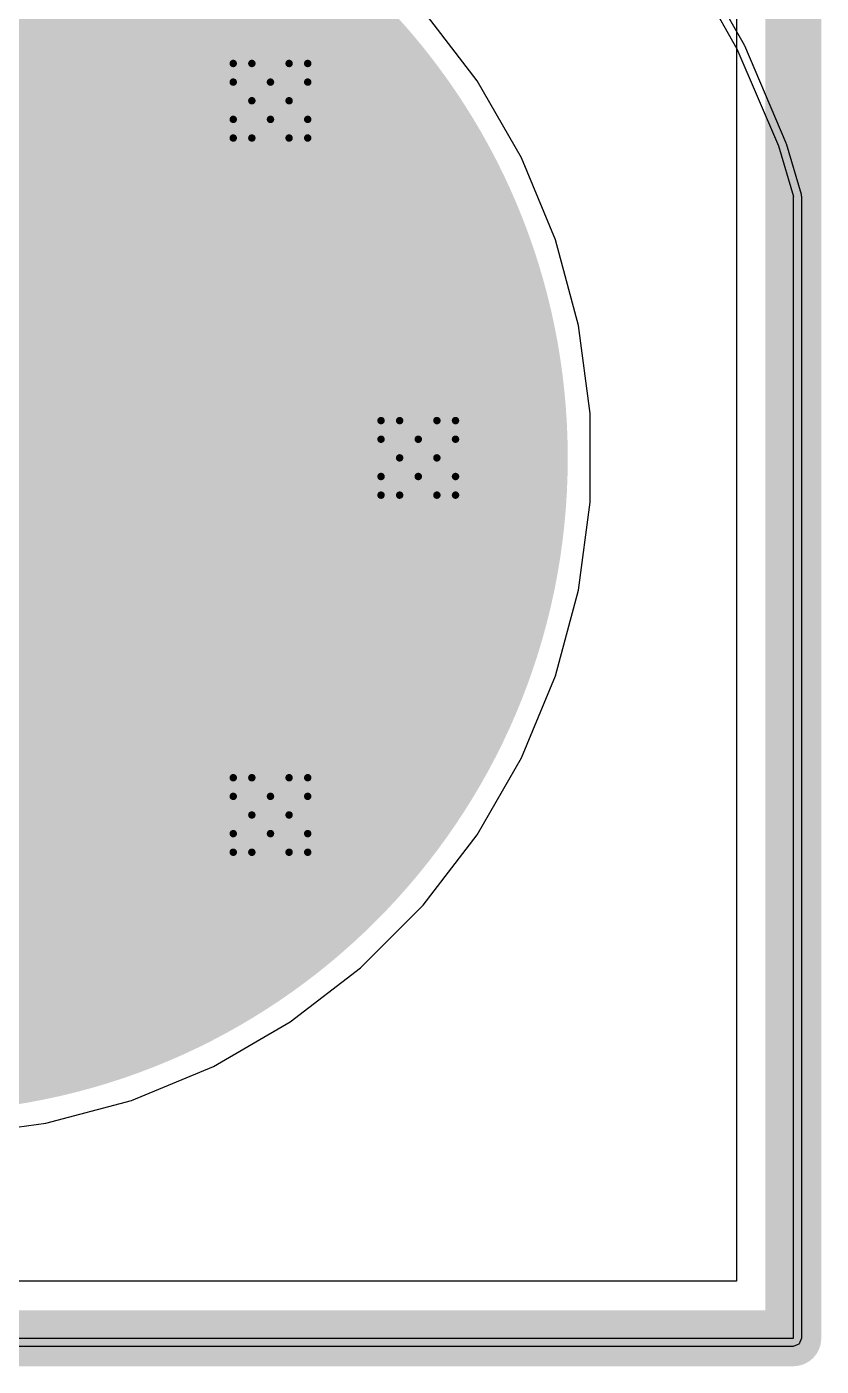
# Model space of a CAD drawing. Header units: inches. Extents: x 0 to 5379, y 0 to 5429.
# Drawn here: x 344.77 to 350.19, y -0.19 to 8.94 of the extents above; entities that cross this region are included whole.
import ezdxf

# ---------------------------------------------------------------- set-up
doc = ezdxf.new("R2010")
doc.units = ezdxf.units.IN
for name, color, linetype in [('Board Outline', 216, 'Continuous'), ('Bottom Layer', 5, 'Continuous'), ('Bottom Solder', 6, 'Continuous'), ('Drill Drawing', 1, 'Continuous'), ('GND01', 16, 'Continuous'), ('GND02', 76, 'Continuous'), ('Multi-Layer', 9, 'Continuous'), ('Pad Holes', 156, 'Continuous'), ('PWR', 156, 'Continuous'), ('SIG 01', 90, 'Continuous'), ('Top Layer', 1, 'Continuous'), ('Top Solder', 216, 'Continuous'), ('Via Holes', 16, 'Continuous')]:
    doc.layers.add(name, color=color, linetype=linetype)

msp = doc.modelspace()

# ---------------------------------------------------------------- hatches: boundary and pattern name
at = {"layer": 'Bottom Layer'}
h = msp.add_hatch(color=5, dxfattribs=at)
edge = h.paths.add_edge_path()
edge.add_arc((344, 6), 4.36, 0, 360)
h = msp.add_hatch(color=5, dxfattribs=at)
edge = h.paths.add_edge_path()
edge.add_arc((346.4339, 8.4339), 0.3, 0, 360)
h = msp.add_hatch(color=5, dxfattribs=at)
edge = h.paths.add_edge_path()
edge.add_arc((347.442, 6), 0.3, 0, 360)
h = msp.add_hatch(color=5, dxfattribs=at)
edge = h.paths.add_edge_path()
edge.add_arc((346.4339, 3.5662), 0.3, 0, 360)
at = {"layer": 'Bottom Solder'}
h = msp.add_hatch(color=6, dxfattribs=at)
edge = h.paths.add_edge_path()
edge.add_arc((344, 6), 4.4616, 0, 360)
h = msp.add_hatch(color=6, dxfattribs=at)
edge = h.paths.add_edge_path()
edge.add_arc((346.4339, 8.4339), 0.4016, 0, 360)
h = msp.add_hatch(color=6, dxfattribs=at)
edge = h.paths.add_edge_path()
edge.add_arc((347.442, 6), 0.4016, 0, 360)
h = msp.add_hatch(color=6, dxfattribs=at)
edge = h.paths.add_edge_path()
edge.add_arc((346.4339, 3.5662), 0.4016, 0, 360)
at = {"layer": 'GND01'}
h = msp.add_hatch(color=16, dxfattribs=at)
edge = h.paths.add_edge_path()
edge.add_arc((344, 6), 4.36, 0, 360)
h = msp.add_hatch(color=16, dxfattribs=at)
edge = h.paths.add_edge_path()
edge.add_arc((346.4339, 8.4339), 0.3, 0, 360)
h = msp.add_hatch(color=16, dxfattribs=at)
edge = h.paths.add_edge_path()
edge.add_arc((347.442, 6), 0.3, 0, 360)
h = msp.add_hatch(color=16, dxfattribs=at)
edge = h.paths.add_edge_path()
edge.add_arc((346.4339, 3.5662), 0.3, 0, 360)
at = {"layer": 'GND02'}
h = msp.add_hatch(color=76, dxfattribs=at)
edge = h.paths.add_edge_path()
edge.add_arc((344, 6), 4.36, 0, 360)
h = msp.add_hatch(color=76, dxfattribs=at)
edge = h.paths.add_edge_path()
edge.add_arc((346.4339, 8.4339), 0.3, 0, 360)
h = msp.add_hatch(color=76, dxfattribs=at)
edge = h.paths.add_edge_path()
edge.add_arc((347.442, 6), 0.3, 0, 360)
h = msp.add_hatch(color=76, dxfattribs=at)
edge = h.paths.add_edge_path()
edge.add_arc((346.4339, 3.5662), 0.3, 0, 360)
at = {"layer": 'Multi-Layer'}
h = msp.add_hatch(color=9, dxfattribs=at)
edge = h.paths.add_edge_path()
edge.add_arc((344, 6), 4.36, 0, 360)
at = {"layer": 'Pad Holes'}
h = msp.add_hatch(color=7, dxfattribs=at)
edge = h.paths.add_edge_path()
edge.add_arc((344, 6), 2.5, 0, 360)
at = {"layer": 'PWR'}
h = msp.add_hatch(color=156, dxfattribs=at)
edge = h.paths.add_edge_path()
edge.add_arc((344, 6), 4.36, 0, 360)
h = msp.add_hatch(color=156, dxfattribs=at)
edge = h.paths.add_edge_path()
edge.add_arc((346.4339, 8.4339), 0.3, 0, 360)
h = msp.add_hatch(color=156, dxfattribs=at)
edge = h.paths.add_edge_path()
edge.add_arc((347.442, 6), 0.3, 0, 360)
h = msp.add_hatch(color=156, dxfattribs=at)
edge = h.paths.add_edge_path()
edge.add_arc((346.4339, 3.5662), 0.3, 0, 360)
at = {"layer": 'SIG 01'}
h = msp.add_hatch(color=90, dxfattribs=at)
edge = h.paths.add_edge_path()
edge.add_arc((344, 6), 4.36, 0, 360)
h = msp.add_hatch(color=90, dxfattribs=at)
edge = h.paths.add_edge_path()
edge.add_arc((346.4339, 8.4339), 0.3, 0, 360)
h = msp.add_hatch(color=90, dxfattribs=at)
edge = h.paths.add_edge_path()
edge.add_arc((347.442, 6), 0.3, 0, 360)
h = msp.add_hatch(color=90, dxfattribs=at)
edge = h.paths.add_edge_path()
edge.add_arc((346.4339, 3.5662), 0.3, 0, 360)
at = {"layer": 'Top Layer'}
h = msp.add_hatch(color=1, dxfattribs=at)
edge = h.paths.add_edge_path()
edge.add_arc((344, 6), 4.36, 0, 360)
h = msp.add_hatch(color=1, dxfattribs=at)
edge = h.paths.add_edge_path()
edge.add_arc((346.4339, 8.4339), 0.3, 0, 360)
h = msp.add_hatch(color=1, dxfattribs=at)
edge = h.paths.add_edge_path()
edge.add_arc((347.442, 6), 0.3, 0, 360)
h = msp.add_hatch(color=1, dxfattribs=at)
edge = h.paths.add_edge_path()
edge.add_arc((346.4339, 3.5662), 0.3, 0, 360)
at = {"layer": 'Top Solder'}
h = msp.add_hatch(color=216, dxfattribs=at)
edge = h.paths.add_edge_path()
edge.add_arc((344, 6), 4.4616, 0, 360)
h = msp.add_hatch(color=216, dxfattribs=at)
edge = h.paths.add_edge_path()
edge.add_arc((346.4339, 8.4339), 0.4016, 0, 360)
h = msp.add_hatch(color=216, dxfattribs=at)
edge = h.paths.add_edge_path()
edge.add_arc((347.442, 6), 0.4016, 0, 360)
h = msp.add_hatch(color=216, dxfattribs=at)
edge = h.paths.add_edge_path()
edge.add_arc((346.4339, 3.5662), 0.4016, 0, 360)
at = {"layer": 'Via Holes'}
h = msp.add_hatch(color=7, dxfattribs=at)
edge = h.paths.add_edge_path()
edge.add_arc((346.4339, 8.4339), 0.15, 0, 360)
h = msp.add_hatch(color=7, dxfattribs=at)
edge = h.paths.add_edge_path()
edge.add_arc((347.442, 6), 0.15, 0, 360)
h = msp.add_hatch(color=7, dxfattribs=at)
edge = h.paths.add_edge_path()
edge.add_arc((346.4339, 3.5662), 0.15, 0, 360)

# ---------------------------------------------------------------- linework, layer by layer
at = {"layer": 'Board Outline'}
for points in [[(350, 0, 0.381, 0.381, 0), (350, 220, 0.381, 0.381, 0)], [(0, 0, 0.381, 0.381, 0), (350, 0, 0.381, 0.381, 0)]]:
    msp.add_lwpolyline(points, format="xyseb", dxfattribs=at)
msp.add_lwpolyline([(349.9048, 0, 0.1905, 0.1905, 1), (350.0953, 0, 0.1905, 0.1905, 1)], format="xyseb", close=True, dxfattribs=at)
msp.add_lwpolyline([(349.9048, 0, 0.1905, 0.1905, 1), (350.0953, 0, 0.1905, 0.1905, 1)], format="xyseb", close=True, dxfattribs=at)
at = {"layer": 'Bottom Layer'}
for p, q in [((349.2593, 9.4136), (349.6159, 8.7883)), ((349.6159, 8.7883), (349.8985, 8.1262)), ((349.8985, 8.1262), (350.0009, 7.7812)), ((350.0009, 7.7812), (350, 7.7803)), ((350, 7.7803), (350, 0)), ((350.0009, 7.7812), (350.0009, 7.7812)), ((350, 0), (349.9993, -0.0007)), ((349.9993, -0.0007), (342.2184, -0.0007))]:
    msp.add_line(p, q, dxfattribs=at)
at = {"layer": 'Bottom Solder'}
for p, q in [((349.3073, 9.4409), (349.6639, 8.8156)), ((349.6639, 8.8156), (349.6643, 8.8123)), ((349.6643, 8.8123), (349.6667, 8.81)), ((349.6667, 8.81), (349.9492, 8.1479)), ((349.9492, 8.1479), (349.9493, 8.1446)), ((349.9493, 8.1446), (349.9514, 8.1419)), ((349.9514, 8.1419), (350.0538, 7.7969)), ((350.0538, 7.7969), (350.053, 7.7888)), ((350.053, 7.7888), (350.0561, 7.7812)), ((350.0561, 7.7812), (350.0552, 7.7791)), ((350.0552, 7.7791), (350.0552, 0)), ((350.0552, 0), (350.039, -0.039)), ((350.0552, 0), (350.0552, 0)), ((349.9993, -0.0559), (342.2184, -0.0559)), ((350.0269, -0.0445), (349.9993, -0.0559)), ((349.9993, -0.0559), (349.9993, -0.0559)), ((350.0383, -0.0398), (350.0269, -0.0445)), ((350.039, -0.039), (350.0383, -0.0398)), ((350.0383, -0.0398), (350.0383, -0.0398))]:
    msp.add_line(p, q, dxfattribs=at)
at = {"layer": 'Drill Drawing'}
for points in [[(346.1799, 8.5609, 0.0508, 0.0508, 0), (346.1799, 8.6879, 0.0508, 0.0508, 0)], [(346.1799, 8.6879, 0.0508, 0.0508, 0), (346.3069, 8.6879, 0.0508, 0.0508, 0)], [(346.3069, 8.6879, 0.0508, 0.0508, 0), (346.4339, 8.5609, 0.0508, 0.0508, 0)], [(346.4339, 8.5609, 0.0508, 0.0508, 0), (346.5609, 8.6879, 0.0508, 0.0508, 0)], [(346.5609, 8.6879, 0.0508, 0.0508, 0), (346.6879, 8.6879, 0.0508, 0.0508, 0)], [(346.6879, 8.5609, 0.0508, 0.0508, 0), (346.6879, 8.6879, 0.0508, 0.0508, 0)], [(346.1799, 8.5609, 0.0508, 0.0508, 0), (346.3069, 8.4339, 0.0508, 0.0508, 0)], [(346.5609, 8.4339, 0.0508, 0.0508, 0), (346.6879, 8.5609, 0.0508, 0.0508, 0)], [(346.1799, 8.3069, 0.0508, 0.0508, 0), (346.3069, 8.4339, 0.0508, 0.0508, 0)], [(346.5609, 8.4339, 0.0508, 0.0508, 0), (346.6879, 8.3069, 0.0508, 0.0508, 0)], [(346.1799, 8.1799, 0.0508, 0.0508, 0), (346.1799, 8.3069, 0.0508, 0.0508, 0)], [(346.3069, 8.1799, 0.0508, 0.0508, 0), (346.4339, 8.3069, 0.0508, 0.0508, 0)], [(346.4339, 8.3069, 0.0508, 0.0508, 0), (346.5609, 8.1799, 0.0508, 0.0508, 0)], [(346.6879, 8.1799, 0.0508, 0.0508, 0), (346.6879, 8.3069, 0.0508, 0.0508, 0)], [(346.1799, 8.1799, 0.0508, 0.0508, 0), (346.3069, 8.1799, 0.0508, 0.0508, 0)], [(346.5609, 8.1799, 0.0508, 0.0508, 0), (346.6879, 8.1799, 0.0508, 0.0508, 0)], [(347.188, 6.127, 0.0508, 0.0508, 0), (347.188, 6.254, 0.0508, 0.0508, 0)], [(347.188, 6.254, 0.0508, 0.0508, 0), (347.315, 6.254, 0.0508, 0.0508, 0)], [(347.315, 6.254, 0.0508, 0.0508, 0), (347.442, 6.127, 0.0508, 0.0508, 0)], [(347.442, 6.127, 0.0508, 0.0508, 0), (347.569, 6.254, 0.0508, 0.0508, 0)], [(347.569, 6.254, 0.0508, 0.0508, 0), (347.696, 6.254, 0.0508, 0.0508, 0)], [(347.696, 6.127, 0.0508, 0.0508, 0), (347.696, 6.254, 0.0508, 0.0508, 0)], [(347.188, 6.127, 0.0508, 0.0508, 0), (347.315, 6, 0.0508, 0.0508, 0)], [(347.569, 6, 0.0508, 0.0508, 0), (347.696, 6.127, 0.0508, 0.0508, 0)], [(347.188, 5.873, 0.0508, 0.0508, 0), (347.315, 6, 0.0508, 0.0508, 0)], [(347.569, 6, 0.0508, 0.0508, 0), (347.696, 5.873, 0.0508, 0.0508, 0)], [(347.188, 5.746, 0.0508, 0.0508, 0), (347.188, 5.873, 0.0508, 0.0508, 0)], [(347.315, 5.746, 0.0508, 0.0508, 0), (347.442, 5.873, 0.0508, 0.0508, 0)], [(347.442, 5.873, 0.0508, 0.0508, 0), (347.569, 5.746, 0.0508, 0.0508, 0)], [(347.696, 5.746, 0.0508, 0.0508, 0), (347.696, 5.873, 0.0508, 0.0508, 0)], [(347.188, 5.746, 0.0508, 0.0508, 0), (347.315, 5.746, 0.0508, 0.0508, 0)], [(347.569, 5.746, 0.0508, 0.0508, 0), (347.696, 5.746, 0.0508, 0.0508, 0)], [(346.1799, 3.6932, 0.0508, 0.0508, 0), (346.1799, 3.8202, 0.0508, 0.0508, 0)], [(346.1799, 3.8202, 0.0508, 0.0508, 0), (346.3069, 3.8202, 0.0508, 0.0508, 0)], [(346.3069, 3.8202, 0.0508, 0.0508, 0), (346.4339, 3.6932, 0.0508, 0.0508, 0)], [(346.4339, 3.6932, 0.0508, 0.0508, 0), (346.5609, 3.8202, 0.0508, 0.0508, 0)], [(346.5609, 3.8202, 0.0508, 0.0508, 0), (346.6879, 3.8202, 0.0508, 0.0508, 0)], [(346.6879, 3.6932, 0.0508, 0.0508, 0), (346.6879, 3.8202, 0.0508, 0.0508, 0)], [(346.1799, 3.6932, 0.0508, 0.0508, 0), (346.3069, 3.5662, 0.0508, 0.0508, 0)], [(346.5609, 3.5662, 0.0508, 0.0508, 0), (346.6879, 3.6932, 0.0508, 0.0508, 0)], [(346.1799, 3.4392, 0.0508, 0.0508, 0), (346.3069, 3.5662, 0.0508, 0.0508, 0)], [(346.5609, 3.5662, 0.0508, 0.0508, 0), (346.6879, 3.4392, 0.0508, 0.0508, 0)], [(346.1799, 3.3122, 0.0508, 0.0508, 0), (346.1799, 3.4392, 0.0508, 0.0508, 0)], [(346.3069, 3.3122, 0.0508, 0.0508, 0), (346.4339, 3.4392, 0.0508, 0.0508, 0)], [(346.4339, 3.4392, 0.0508, 0.0508, 0), (346.5609, 3.3122, 0.0508, 0.0508, 0)], [(346.6879, 3.3122, 0.0508, 0.0508, 0), (346.6879, 3.4392, 0.0508, 0.0508, 0)], [(346.1799, 3.3122, 0.0508, 0.0508, 0), (346.3069, 3.3122, 0.0508, 0.0508, 0)], [(346.5609, 3.3122, 0.0508, 0.0508, 0), (346.6879, 3.3122, 0.0508, 0.0508, 0)]]:
    msp.add_lwpolyline(points, format="xyseb", dxfattribs=at)
for points in [[(346.1672, 8.6879, 0.0254, 0.0254, 1), (346.1926, 8.6879, 0.0254, 0.0254, 1)], [(346.1672, 8.6879, 0.0254, 0.0254, 1), (346.1926, 8.6879, 0.0254, 0.0254, 1)], [(346.2942, 8.6879, 0.0254, 0.0254, 1), (346.3196, 8.6879, 0.0254, 0.0254, 1)], [(346.2942, 8.6879, 0.0254, 0.0254, 1), (346.3196, 8.6879, 0.0254, 0.0254, 1)], [(346.5482, 8.6879, 0.0254, 0.0254, 1), (346.5736, 8.6879, 0.0254, 0.0254, 1)], [(346.5482, 8.6879, 0.0254, 0.0254, 1), (346.5736, 8.6879, 0.0254, 0.0254, 1)], [(346.6752, 8.6879, 0.0254, 0.0254, 1), (346.7006, 8.6879, 0.0254, 0.0254, 1)], [(346.6752, 8.6879, 0.0254, 0.0254, 1), (346.7006, 8.6879, 0.0254, 0.0254, 1)], [(346.1672, 8.5609, 0.0254, 0.0254, 1), (346.1926, 8.5609, 0.0254, 0.0254, 1)], [(346.1672, 8.5609, 0.0254, 0.0254, 1), (346.1926, 8.5609, 0.0254, 0.0254, 1)], [(346.4212, 8.5609, 0.0254, 0.0254, 1), (346.4466, 8.5609, 0.0254, 0.0254, 1)], [(346.4212, 8.5609, 0.0254, 0.0254, 1), (346.4466, 8.5609, 0.0254, 0.0254, 1)], [(346.6752, 8.5609, 0.0254, 0.0254, 1), (346.7006, 8.5609, 0.0254, 0.0254, 1)], [(346.6752, 8.5609, 0.0254, 0.0254, 1), (346.7006, 8.5609, 0.0254, 0.0254, 1)], [(346.2942, 8.4339, 0.0254, 0.0254, 1), (346.3196, 8.4339, 0.0254, 0.0254, 1)], [(346.2942, 8.4339, 0.0254, 0.0254, 1), (346.3196, 8.4339, 0.0254, 0.0254, 1)], [(346.5482, 8.4339, 0.0254, 0.0254, 1), (346.5736, 8.4339, 0.0254, 0.0254, 1)], [(346.5482, 8.4339, 0.0254, 0.0254, 1), (346.5736, 8.4339, 0.0254, 0.0254, 1)], [(346.1672, 8.3069, 0.0254, 0.0254, 1), (346.1926, 8.3069, 0.0254, 0.0254, 1)], [(346.1672, 8.3069, 0.0254, 0.0254, 1), (346.1926, 8.3069, 0.0254, 0.0254, 1)], [(346.4212, 8.3069, 0.0254, 0.0254, 1), (346.4466, 8.3069, 0.0254, 0.0254, 1)], [(346.4212, 8.3069, 0.0254, 0.0254, 1), (346.4466, 8.3069, 0.0254, 0.0254, 1)], [(346.6752, 8.3069, 0.0254, 0.0254, 1), (346.7006, 8.3069, 0.0254, 0.0254, 1)], [(346.6752, 8.3069, 0.0254, 0.0254, 1), (346.7006, 8.3069, 0.0254, 0.0254, 1)], [(346.1672, 8.1799, 0.0254, 0.0254, 1), (346.1926, 8.1799, 0.0254, 0.0254, 1)], [(346.1672, 8.1799, 0.0254, 0.0254, 1), (346.1926, 8.1799, 0.0254, 0.0254, 1)], [(346.2942, 8.1799, 0.0254, 0.0254, 1), (346.3196, 8.1799, 0.0254, 0.0254, 1)], [(346.2942, 8.1799, 0.0254, 0.0254, 1), (346.3196, 8.1799, 0.0254, 0.0254, 1)], [(346.5482, 8.1799, 0.0254, 0.0254, 1), (346.5736, 8.1799, 0.0254, 0.0254, 1)], [(346.5482, 8.1799, 0.0254, 0.0254, 1), (346.5736, 8.1799, 0.0254, 0.0254, 1)], [(346.6752, 8.1799, 0.0254, 0.0254, 1), (346.7006, 8.1799, 0.0254, 0.0254, 1)], [(346.6752, 8.1799, 0.0254, 0.0254, 1), (346.7006, 8.1799, 0.0254, 0.0254, 1)], [(347.1753, 6.254, 0.0254, 0.0254, 1), (347.2007, 6.254, 0.0254, 0.0254, 1)], [(347.1753, 6.254, 0.0254, 0.0254, 1), (347.2007, 6.254, 0.0254, 0.0254, 1)], [(347.3023, 6.254, 0.0254, 0.0254, 1), (347.3277, 6.254, 0.0254, 0.0254, 1)], [(347.3023, 6.254, 0.0254, 0.0254, 1), (347.3277, 6.254, 0.0254, 0.0254, 1)], [(347.5563, 6.254, 0.0254, 0.0254, 1), (347.5817, 6.254, 0.0254, 0.0254, 1)], [(347.5563, 6.254, 0.0254, 0.0254, 1), (347.5817, 6.254, 0.0254, 0.0254, 1)], [(347.6833, 6.254, 0.0254, 0.0254, 1), (347.7087, 6.254, 0.0254, 0.0254, 1)], [(347.6833, 6.254, 0.0254, 0.0254, 1), (347.7087, 6.254, 0.0254, 0.0254, 1)], [(347.1753, 6.127, 0.0254, 0.0254, 1), (347.2007, 6.127, 0.0254, 0.0254, 1)], [(347.1753, 6.127, 0.0254, 0.0254, 1), (347.2007, 6.127, 0.0254, 0.0254, 1)], [(347.4293, 6.127, 0.0254, 0.0254, 1), (347.4547, 6.127, 0.0254, 0.0254, 1)], [(347.4293, 6.127, 0.0254, 0.0254, 1), (347.4547, 6.127, 0.0254, 0.0254, 1)], [(347.6833, 6.127, 0.0254, 0.0254, 1), (347.7087, 6.127, 0.0254, 0.0254, 1)], [(347.6833, 6.127, 0.0254, 0.0254, 1), (347.7087, 6.127, 0.0254, 0.0254, 1)], [(347.3023, 6, 0.0254, 0.0254, 1), (347.3277, 6, 0.0254, 0.0254, 1)], [(347.3023, 6, 0.0254, 0.0254, 1), (347.3277, 6, 0.0254, 0.0254, 1)], [(347.5563, 6, 0.0254, 0.0254, 1), (347.5817, 6, 0.0254, 0.0254, 1)], [(347.5563, 6, 0.0254, 0.0254, 1), (347.5817, 6, 0.0254, 0.0254, 1)], [(347.1753, 5.873, 0.0254, 0.0254, 1), (347.2007, 5.873, 0.0254, 0.0254, 1)], [(347.1753, 5.873, 0.0254, 0.0254, 1), (347.2007, 5.873, 0.0254, 0.0254, 1)], [(347.4293, 5.873, 0.0254, 0.0254, 1), (347.4547, 5.873, 0.0254, 0.0254, 1)], [(347.4293, 5.873, 0.0254, 0.0254, 1), (347.4547, 5.873, 0.0254, 0.0254, 1)], [(347.6833, 5.873, 0.0254, 0.0254, 1), (347.7087, 5.873, 0.0254, 0.0254, 1)], [(347.6833, 5.873, 0.0254, 0.0254, 1), (347.7087, 5.873, 0.0254, 0.0254, 1)], [(347.1753, 5.746, 0.0254, 0.0254, 1), (347.2007, 5.746, 0.0254, 0.0254, 1)], [(347.1753, 5.746, 0.0254, 0.0254, 1), (347.2007, 5.746, 0.0254, 0.0254, 1)], [(347.3023, 5.746, 0.0254, 0.0254, 1), (347.3277, 5.746, 0.0254, 0.0254, 1)], [(347.3023, 5.746, 0.0254, 0.0254, 1), (347.3277, 5.746, 0.0254, 0.0254, 1)], [(347.5563, 5.746, 0.0254, 0.0254, 1), (347.5817, 5.746, 0.0254, 0.0254, 1)], [(347.5563, 5.746, 0.0254, 0.0254, 1), (347.5817, 5.746, 0.0254, 0.0254, 1)], [(347.6833, 5.746, 0.0254, 0.0254, 1), (347.7087, 5.746, 0.0254, 0.0254, 1)], [(347.6833, 5.746, 0.0254, 0.0254, 1), (347.7087, 5.746, 0.0254, 0.0254, 1)], [(346.1672, 3.8202, 0.0254, 0.0254, 1), (346.1926, 3.8202, 0.0254, 0.0254, 1)], [(346.1672, 3.8202, 0.0254, 0.0254, 1), (346.1926, 3.8202, 0.0254, 0.0254, 1)], [(346.2942, 3.8202, 0.0254, 0.0254, 1), (346.3196, 3.8202, 0.0254, 0.0254, 1)], [(346.2942, 3.8202, 0.0254, 0.0254, 1), (346.3196, 3.8202, 0.0254, 0.0254, 1)], [(346.5482, 3.8202, 0.0254, 0.0254, 1), (346.5736, 3.8202, 0.0254, 0.0254, 1)], [(346.5482, 3.8202, 0.0254, 0.0254, 1), (346.5736, 3.8202, 0.0254, 0.0254, 1)], [(346.6752, 3.8202, 0.0254, 0.0254, 1), (346.7006, 3.8202, 0.0254, 0.0254, 1)], [(346.6752, 3.8202, 0.0254, 0.0254, 1), (346.7006, 3.8202, 0.0254, 0.0254, 1)], [(346.1672, 3.6932, 0.0254, 0.0254, 1), (346.1926, 3.6932, 0.0254, 0.0254, 1)], [(346.1672, 3.6932, 0.0254, 0.0254, 1), (346.1926, 3.6932, 0.0254, 0.0254, 1)], [(346.4212, 3.6932, 0.0254, 0.0254, 1), (346.4466, 3.6932, 0.0254, 0.0254, 1)], [(346.4212, 3.6932, 0.0254, 0.0254, 1), (346.4466, 3.6932, 0.0254, 0.0254, 1)], [(346.6752, 3.6932, 0.0254, 0.0254, 1), (346.7006, 3.6932, 0.0254, 0.0254, 1)], [(346.6752, 3.6932, 0.0254, 0.0254, 1), (346.7006, 3.6932, 0.0254, 0.0254, 1)], [(346.2942, 3.5662, 0.0254, 0.0254, 1), (346.3196, 3.5662, 0.0254, 0.0254, 1)], [(346.2942, 3.5662, 0.0254, 0.0254, 1), (346.3196, 3.5662, 0.0254, 0.0254, 1)], [(346.5482, 3.5662, 0.0254, 0.0254, 1), (346.5736, 3.5662, 0.0254, 0.0254, 1)], [(346.5482, 3.5662, 0.0254, 0.0254, 1), (346.5736, 3.5662, 0.0254, 0.0254, 1)], [(346.1672, 3.4392, 0.0254, 0.0254, 1), (346.1926, 3.4392, 0.0254, 0.0254, 1)], [(346.1672, 3.4392, 0.0254, 0.0254, 1), (346.1926, 3.4392, 0.0254, 0.0254, 1)], [(346.4212, 3.4392, 0.0254, 0.0254, 1), (346.4466, 3.4392, 0.0254, 0.0254, 1)], [(346.4212, 3.4392, 0.0254, 0.0254, 1), (346.4466, 3.4392, 0.0254, 0.0254, 1)], [(346.6752, 3.4392, 0.0254, 0.0254, 1), (346.7006, 3.4392, 0.0254, 0.0254, 1)], [(346.6752, 3.4392, 0.0254, 0.0254, 1), (346.7006, 3.4392, 0.0254, 0.0254, 1)], [(346.1672, 3.3122, 0.0254, 0.0254, 1), (346.1926, 3.3122, 0.0254, 0.0254, 1)], [(346.1672, 3.3122, 0.0254, 0.0254, 1), (346.1926, 3.3122, 0.0254, 0.0254, 1)], [(346.2942, 3.3122, 0.0254, 0.0254, 1), (346.3196, 3.3122, 0.0254, 0.0254, 1)], [(346.2942, 3.3122, 0.0254, 0.0254, 1), (346.3196, 3.3122, 0.0254, 0.0254, 1)], [(346.5482, 3.3122, 0.0254, 0.0254, 1), (346.5736, 3.3122, 0.0254, 0.0254, 1)], [(346.5482, 3.3122, 0.0254, 0.0254, 1), (346.5736, 3.3122, 0.0254, 0.0254, 1)], [(346.6752, 3.3122, 0.0254, 0.0254, 1), (346.7006, 3.3122, 0.0254, 0.0254, 1)], [(346.6752, 3.3122, 0.0254, 0.0254, 1), (346.7006, 3.3122, 0.0254, 0.0254, 1)]]:
    msp.add_lwpolyline(points, format="xyseb", close=True, dxfattribs=at)
at = {"layer": 'GND01'}
for p, q in [((349.6116, 219.6116), (349.6116, 0.3885)), ((347.8446, 8.5689), (347.4764, 9.0488)), ((348.1471, 8.0451), (347.8446, 8.5689)), ((348.3785, 7.4863), (348.1471, 8.0451)), ((348.5351, 6.9021), (348.3785, 7.4863)), ((348.614, 6.3024), (348.5351, 6.9021)), ((348.614, 5.6976), (348.614, 6.3024)), ((348.5351, 5.0979), (348.614, 5.6976)), ((348.3785, 4.5137), (348.5351, 5.0979)), ((348.1471, 3.9549), (348.3785, 4.5137)), ((347.8446, 3.4311), (348.1471, 3.9549)), ((347.4764, 2.9513), (347.8446, 3.4311)), ((347.0488, 2.5236), (347.4764, 2.9513)), ((346.5689, 2.1554), (347.0488, 2.5236)), ((346.0451, 1.853), (346.5689, 2.1554)), ((345.4863, 1.6215), (346.0451, 1.853)), ((344.9021, 1.465), (345.4863, 1.6215)), ((344.3024, 1.386), (344.9021, 1.465)), ((349.6116, 0.3885), (0.3885, 0.3885))]:
    msp.add_line(p, q, dxfattribs=at)
at = {"layer": 'GND02'}
for p, q in [((349.6116, 219.6116), (349.6116, 0.3885)), ((347.8446, 8.5689), (347.4764, 9.0488)), ((348.1471, 8.0451), (347.8446, 8.5689)), ((348.3785, 7.4863), (348.1471, 8.0451)), ((348.5351, 6.9021), (348.3785, 7.4863)), ((348.614, 6.3024), (348.5351, 6.9021)), ((348.614, 5.6976), (348.614, 6.3024)), ((348.5351, 5.0979), (348.614, 5.6976)), ((348.3785, 4.5137), (348.5351, 5.0979)), ((348.1471, 3.9549), (348.3785, 4.5137)), ((347.8446, 3.4311), (348.1471, 3.9549)), ((347.4764, 2.9513), (347.8446, 3.4311)), ((347.0488, 2.5236), (347.4764, 2.9513)), ((346.5689, 2.1554), (347.0488, 2.5236)), ((346.0451, 1.853), (346.5689, 2.1554)), ((345.4863, 1.6215), (346.0451, 1.853)), ((344.9021, 1.465), (345.4863, 1.6215)), ((344.3024, 1.386), (344.9021, 1.465)), ((349.6116, 0.3885), (0.3885, 0.3885))]:
    msp.add_line(p, q, dxfattribs=at)
at = {"layer": 'PWR'}
for p, q in [((349.6116, 136.3472), (349.6116, 0.3885)), ((347.8446, 8.5689), (347.4764, 9.0488)), ((348.1471, 8.0451), (347.8446, 8.5689)), ((348.3785, 7.4863), (348.1471, 8.0451)), ((348.5351, 6.9021), (348.3785, 7.4863)), ((348.614, 6.3024), (348.5351, 6.9021)), ((348.614, 5.6976), (348.614, 6.3024)), ((348.5351, 5.0979), (348.614, 5.6976)), ((348.3785, 4.5137), (348.5351, 5.0979)), ((348.1471, 3.9549), (348.3785, 4.5137)), ((347.8446, 3.4311), (348.1471, 3.9549)), ((347.4764, 2.9513), (347.8446, 3.4311)), ((347.0488, 2.5236), (347.4764, 2.9513)), ((346.5689, 2.1554), (347.0488, 2.5236)), ((346.0451, 1.853), (346.5689, 2.1554)), ((345.4863, 1.6215), (346.0451, 1.853)), ((344.9021, 1.465), (345.4863, 1.6215)), ((344.3024, 1.386), (344.9021, 1.465)), ((349.6116, 0.3885), (0.3885, 0.3885))]:
    msp.add_line(p, q, dxfattribs=at)
at = {"layer": 'SIG 01'}
for p, q in [((349.6116, 219.6116), (349.6116, 0.3885)), ((349.6116, 0.3885), (0.3885, 0.3885))]:
    msp.add_line(p, q, dxfattribs=at)
at = {"layer": 'Top Layer'}
for p, q in [((349.2593, 9.4136), (349.6159, 8.7883)), ((349.6159, 8.7883), (349.8985, 8.1262)), ((349.8985, 8.1262), (350.0009, 7.7812)), ((350.0009, 7.7812), (350, 7.7803)), ((350, 7.7803), (350, 0)), ((350.0009, 7.7812), (350.0009, 7.7812)), ((350, 0), (349.9993, -0.0007)), ((349.9993, -0.0007), (342.2184, -0.0007))]:
    msp.add_line(p, q, dxfattribs=at)
at = {"layer": 'Top Solder'}
for p, q in [((349.3073, 9.4409), (349.6639, 8.8156)), ((349.6639, 8.8156), (349.6643, 8.8123)), ((349.6643, 8.8123), (349.6667, 8.81)), ((349.6667, 8.81), (349.9492, 8.1479)), ((349.9492, 8.1479), (349.9493, 8.1446)), ((349.9493, 8.1446), (349.9514, 8.1419)), ((349.9514, 8.1419), (350.0538, 7.7969)), ((350.0538, 7.7969), (350.053, 7.7888)), ((350.053, 7.7888), (350.0561, 7.7812)), ((350.0561, 7.7812), (350.0552, 7.7791)), ((350.0552, 7.7791), (350.0552, 0)), ((350.0552, 0), (350.039, -0.039)), ((350.0552, 0), (350.0552, 0)), ((349.9993, -0.0559), (342.2184, -0.0559)), ((350.0269, -0.0445), (349.9993, -0.0559)), ((349.9993, -0.0559), (349.9993, -0.0559)), ((350.0383, -0.0398), (350.0269, -0.0445)), ((350.039, -0.039), (350.0383, -0.0398)), ((350.0383, -0.0398), (350.0383, -0.0398))]:
    msp.add_line(p, q, dxfattribs=at)

doc.saveas('drawing.dxf')
